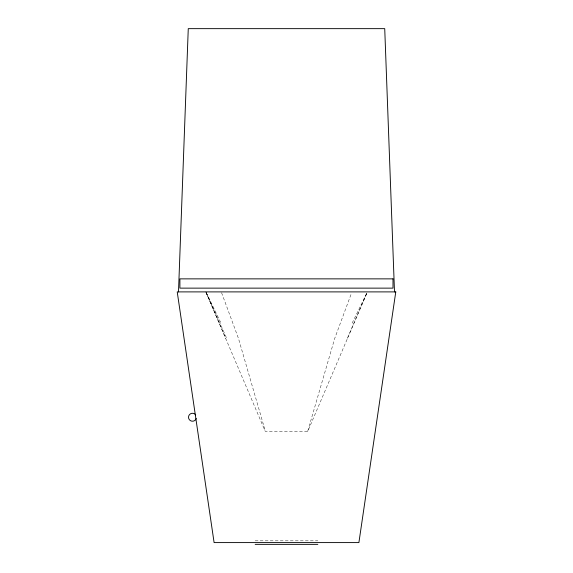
<?xml version="1.0" encoding="UTF-8"?>
<svg xmlns="http://www.w3.org/2000/svg" width="573" height="573" viewBox="0 0 573 573"><rect width="100%" height="100%" fill="white"/><g stroke="black" fill="none" stroke-linecap="round" stroke-linejoin="round"><path stroke-width="0.43" stroke-dasharray="2.87 2.15" d="M307.701 431.297L334.739 338.356L351.65 292.717M347.36 338.356L367.021 292.703L307.78 431.297L265.22 431.297L205.865 291.893L226.707 338.356M352.187 323.079L367.372 291.893M255.164 540.826L317.836 540.826M206.251 292.696L221.063 323.222M205.865 291.893L225.783 338.356M221.579 292.717L238.44 338.356L265.371 431.297"/><path stroke-width="0.86" d="M178.497 291.893L188.266 28.65L384.727 28.65L394.503 291.893M255.164 544.35L317.836 544.35M196.274 418.469A3.982 3.982 0 0 1 190.494 420.689A3.982 3.982 0 0 1 189.527 414.58A3.982 3.982 0 0 1 195.708 414.902M395.778 291.893L358.899 542.595L214.101 542.595L177.222 291.893L395.778 291.893M392.999 278.865L179.901 278.865L179.901 288.133L392.999 288.133L392.999 278.865"/></g></svg>
